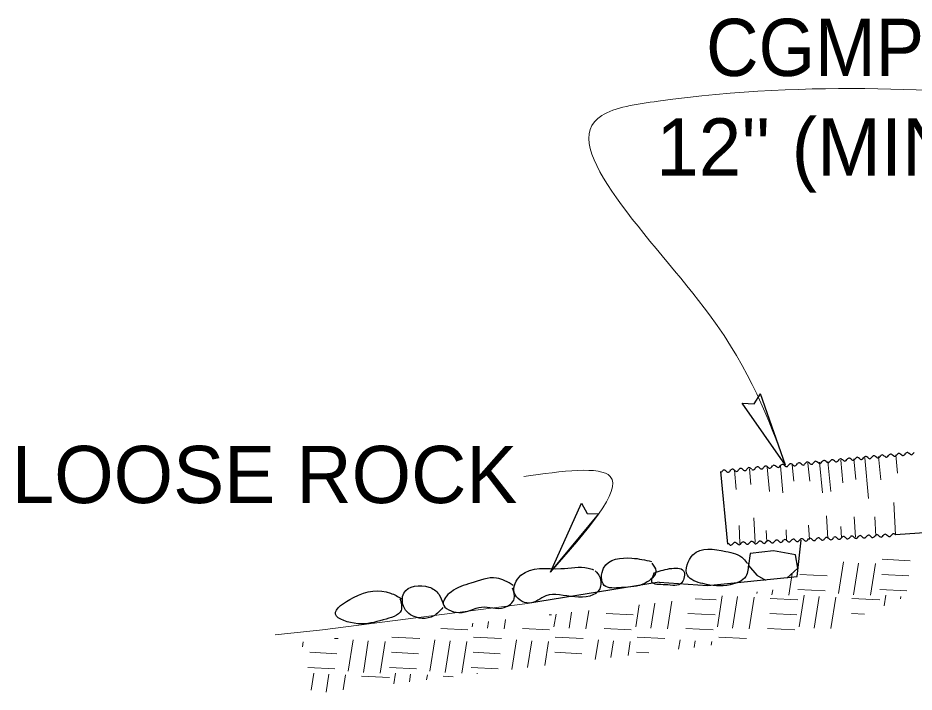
# Model space of a CAD drawing. Extents: x -120 to 879, y -38 to 233.
# Drawn here: x 695.85 to 716.22, y 94.9 to 110.22 of the extents above; entities that cross this region are included whole.
import ezdxf
from ezdxf.enums import TextEntityAlignment as Align

# ---------------------------------------------------------------- set-up
doc = ezdxf.new("R2010")
doc.units = 0
doc.header["$LTSCALE"] = 0.52
doc.layers.add('1', color=7, linetype='Continuous', lineweight=13)

msp = doc.modelspace()

# ---------------------------------------------------------------- linework, layer by layer
at = {"layer": '1', "lineweight": 25}
for p, q in [((713.3009, 100.0542), (712.7313, 101.6762)), ((713.3009, 100.0542), (712.315, 101.4624)), ((715.0705, 100.2202), (715.0847, 100.2373)), ((715.1652, 100.2292), (715.148, 100.2433)), ((715.1822, 100.215), (715.1652, 100.2292)), ((715.2456, 100.2211), (715.2597, 100.2382)), ((715.2597, 100.2382), (715.2739, 100.2553)), ((715.3543, 100.2472), (715.3372, 100.2613)), ((715.3715, 100.2331), (715.3543, 100.2472)), ((715.4348, 100.2391), (715.449, 100.2562)), ((715.449, 100.2562), (715.4631, 100.2733)), ((715.5436, 100.2652), (715.5264, 100.2793)), ((715.5607, 100.2511), (715.5436, 100.2652)), ((715.624, 100.2572), (715.6382, 100.2742)), ((715.6382, 100.2742), (715.6523, 100.2913)), ((715.7328, 100.2832), (715.7157, 100.2974)), ((715.7499, 100.2692), (715.7328, 100.2832)), ((715.8132, 100.2752), (715.8274, 100.2922)), ((715.8274, 100.2922), (715.8415, 100.3094)), ((715.922, 100.3013), (715.9049, 100.3154)), ((715.9391, 100.2872), (715.922, 100.3013)), ((716.0025, 100.2932), (716.0166, 100.3103)), ((716.0166, 100.3103), (716.0308, 100.3274)), ((716.1112, 100.3193), (716.0941, 100.3335)), ((716.1283, 100.3052), (716.1112, 100.3193)), ((716.1917, 100.3113), (716.2058, 100.3283)), ((716.2058, 100.3283), (716.22, 100.3455)), ((712.8945, 100.0127), (712.8774, 100.0269)), ((712.9892, 100.0217), (713.0032, 100.0389)), ((713.0838, 100.0307), (713.0666, 100.0449)), ((713.1008, 100.0167), (713.0838, 100.0308)), ((713.1642, 100.0227), (713.1783, 100.0398)), ((713.1783, 100.0398), (713.1925, 100.0569)), ((713.273, 100.0488), (713.2558, 100.063)), ((713.2901, 100.0347), (713.273, 100.0488)), ((713.3534, 100.0408), (713.3676, 100.0578)), ((713.3676, 100.0578), (713.3818, 100.075)), ((713.4622, 100.0668), (713.4451, 100.081)), ((713.4793, 100.0528), (713.4622, 100.0668)), ((713.5427, 100.0588), (713.5567, 100.0758)), ((713.5567, 100.0758), (713.5709, 100.093)), ((713.6514, 100.0849), (713.6342, 100.099)), ((713.6685, 100.0707), (713.6514, 100.0849)), ((713.7318, 100.0767), (713.746, 100.0939)), ((713.746, 100.0939), (713.7602, 100.111)), ((713.8406, 100.1029), (713.8235, 100.1171)), ((713.8578, 100.0887), (713.8406, 100.1029)), ((713.9211, 100.0948), (713.9352, 100.1119)), ((713.9352, 100.1119), (713.9493, 100.1291)), ((714.0298, 100.121), (714.0127, 100.1351)), ((714.0469, 100.1068), (714.0298, 100.121)), ((714.1103, 100.1128), (714.1244, 100.13)), ((714.1244, 100.13), (714.1386, 100.1471)), ((714.2191, 100.139), (714.2019, 100.1532)), ((714.2362, 100.1248), (714.2191, 100.139)), ((714.2995, 100.1309), (714.3137, 100.148)), ((714.3137, 100.148), (714.3278, 100.1652)), ((714.4082, 100.157), (714.3912, 100.1712)), ((714.4254, 100.1429), (714.4082, 100.157)), ((714.4887, 100.1489), (714.5028, 100.1661)), ((714.5028, 100.1661), (714.517, 100.1832)), ((714.5975, 100.1751), (714.5803, 100.1892)), ((714.6146, 100.1609), (714.5975, 100.1751)), ((714.6779, 100.167), (714.6921, 100.1841)), ((714.6921, 100.1841), (714.7062, 100.2012)), ((714.7867, 100.1931), (714.7696, 100.2073)), ((714.8038, 100.179), (714.7867, 100.1931)), ((714.8672, 100.185), (714.8813, 100.2021)), ((714.8813, 100.2021), (714.8954, 100.2193)), ((714.9759, 100.2112), (714.9588, 100.2253)), ((714.993, 100.197), (714.9759, 100.2112)), ((715.0564, 100.203), (715.0705, 100.2202)), ((711.9837, 98.2652), (711.8269, 99.911)), ((711.8397, 99.8964), (711.8538, 99.9136)), ((711.8538, 99.9136), (711.868, 99.9307)), ((711.9484, 99.9226), (711.9313, 99.9368)), ((711.9656, 99.9084), (711.9484, 99.9226)), ((712.0289, 99.9145), (712.0431, 99.9316)), ((712.0431, 99.9316), (712.0572, 99.9487)), ((712.1377, 99.9406), (712.1205, 99.9547)), ((712.1547, 99.9265), (712.1377, 99.9406)), ((712.2181, 99.9325), (712.2323, 99.9497)), ((712.2323, 99.9497), (712.2464, 99.9667)), ((712.3268, 99.9587), (712.3098, 99.9727)), ((712.344, 99.9445), (712.3268, 99.9587)), ((712.4073, 99.9506), (712.4215, 99.9677)), ((712.4215, 99.9677), (712.4356, 99.9847)), ((712.5161, 99.9767), (712.499, 99.9908)), ((712.5332, 99.9626), (712.5161, 99.9767)), ((712.5966, 99.9686), (712.6107, 99.9857)), ((712.6107, 99.9857), (712.6248, 100.0028)), ((712.7053, 99.9947), (712.6882, 100.0088)), ((712.7224, 99.9806), (712.7053, 99.9947)), ((712.7858, 99.9866), (712.7999, 100.0037)), ((712.7999, 100.0037), (712.8141, 100.0208)), ((712.9117, 99.9986), (712.8945, 100.0127)), ((712.975, 100.0047), (712.9892, 100.0217)), ((707.9527, 97.6297), (708.6595, 99.1966)), ((707.9527, 97.6297), (709.056, 98.9478)), ((714.0925, 98.3792), (714.076, 98.3941)), ((714.1874, 98.3844), (714.2022, 98.4009)), ((714.2822, 98.3896), (714.2658, 98.4044)), ((714.3623, 98.3782), (714.3772, 98.3947)), ((714.3772, 98.3947), (714.392, 98.4112)), ((714.4721, 98.3998), (714.4556, 98.4147)), ((714.4886, 98.385), (714.4721, 98.3998)), ((714.5522, 98.3884), (714.567, 98.4049)), ((714.567, 98.4049), (714.5818, 98.4215)), ((714.6619, 98.4101), (714.6453, 98.4249)), ((714.6784, 98.3952), (714.6619, 98.4101)), ((714.7419, 98.3987), (714.7568, 98.4153)), ((714.7568, 98.4153), (714.7716, 98.4317)), ((714.8517, 98.4203), (714.8352, 98.4352)), ((714.8682, 98.4055), (714.8517, 98.4203)), ((714.9317, 98.4089), (714.9466, 98.4255)), ((714.9466, 98.4255), (714.9614, 98.442)), ((715.0415, 98.4306), (715.0249, 98.4454)), ((715.058, 98.4158), (715.0415, 98.4306)), ((715.1216, 98.4192), (715.1363, 98.4357)), ((715.1363, 98.4357), (715.1512, 98.4522)), ((715.2312, 98.4408), (715.2147, 98.4557)), ((715.2478, 98.4261), (715.2312, 98.4409)), ((715.3113, 98.4295), (715.3262, 98.446)), ((715.3262, 98.446), (715.341, 98.4625)), ((715.4211, 98.4512), (715.4046, 98.466)), ((715.4376, 98.4363), (715.4211, 98.4512)), ((715.5012, 98.4398), (715.516, 98.4562)), ((715.516, 98.4562), (715.5308, 98.4728)), ((715.6108, 98.4614), (715.5943, 98.4762)), ((715.6274, 98.4466), (715.6108, 98.4614)), ((715.6909, 98.45), (715.7057, 98.4665)), ((715.7057, 98.4665), (715.7206, 98.4831)), ((715.8007, 98.4717), (715.7842, 98.4865)), ((712.0047, 98.2664), (711.9882, 98.2812)), ((712.0213, 98.2516), (712.0047, 98.2664)), ((712.0847, 98.255), (712.0996, 98.2715)), ((712.0996, 98.2715), (712.1144, 98.288)), ((712.1945, 98.2767), (712.178, 98.2915)), ((712.211, 98.2618), (712.1945, 98.2767)), ((712.2746, 98.2652), (712.2894, 98.2818)), ((712.2894, 98.2818), (712.3043, 98.2983)), ((712.3843, 98.2869), (712.3678, 98.3017)), ((712.4008, 98.2721), (712.3843, 98.2869)), ((712.4644, 98.2755), (712.4792, 98.2921)), ((712.4792, 98.2921), (712.494, 98.3086)), ((712.5741, 98.2972), (712.5576, 98.312)), ((712.5907, 98.2823), (712.5741, 98.2972)), ((712.6542, 98.2857), (712.669, 98.3023)), ((712.669, 98.3023), (712.6838, 98.3188)), ((712.7639, 98.3074), (712.7474, 98.3222)), ((712.7804, 98.2926), (712.7639, 98.3074)), ((712.844, 98.2961), (712.8588, 98.3126)), ((712.8588, 98.3126), (712.8737, 98.3291)), ((712.9537, 98.3177), (712.9372, 98.3325)), ((712.9702, 98.3029), (712.9537, 98.3178)), ((713.0337, 98.3063), (713.0486, 98.3228)), ((713.0486, 98.3228), (713.0634, 98.3393)), ((713.1435, 98.328), (713.127, 98.3428)), ((713.16, 98.3132), (713.1435, 98.328)), ((713.2236, 98.3166), (713.2384, 98.3331)), ((713.2384, 98.3331), (713.2532, 98.3497)), ((713.3333, 98.3383), (713.3167, 98.3531)), ((713.3498, 98.3234), (713.3333, 98.3383)), ((713.4133, 98.3268), (713.4282, 98.3433)), ((713.4282, 98.3433), (713.443, 98.3599)), ((713.5231, 98.3485), (713.5066, 98.3633)), ((713.5396, 98.3337), (713.5231, 98.3485)), ((713.6032, 98.3371), (713.618, 98.3537)), ((713.618, 98.3537), (713.6328, 98.3702)), ((713.7129, 98.3588), (713.6963, 98.3736)), ((713.7294, 98.3439), (713.7129, 98.3588)), ((713.793, 98.3473), (713.8077, 98.3639)), ((713.8077, 98.3639), (713.8226, 98.3804)), ((713.9027, 98.369), (713.8862, 98.3838)), ((713.9192, 98.3542), (713.9027, 98.369)), ((713.9828, 98.3577), (713.9976, 98.3742)), ((713.9976, 98.3742), (714.0124, 98.3907)), ((714.109, 98.3645), (714.0925, 98.3793)), ((714.1726, 98.3679), (714.1874, 98.3844)), ((714.2988, 98.3747), (714.2822, 98.3896)), ((710.4233, 97.3954), (707.4358, 96.9171))]:
    msp.add_line(p, q, dxfattribs=at)
at = {"layer": '1'}
for p, q in [((715.4628, 99.7212), (715.4122, 100.2527)), ((715.8445, 99.8752), (715.8049, 100.2902)), ((713.239, 99.4267), (713.1806, 100.04)), ((713.4832, 99.6956), (713.448, 100.0655)), ((713.8473, 99.6908), (713.8083, 100.0998)), ((714.135, 99.4258), (714.0684, 100.1247)), ((714.3254, 99.4559), (714.2599, 100.1429)), ((714.6033, 99.6527), (714.5538, 100.1709)), ((714.8939, 99.731), (714.8493, 100.1991)), ((715.1862, 99.2999), (715.0983, 100.2228)), ((712.1767, 99.5048), (712.1352, 99.9404)), ((712.5108, 99.6192), (712.477, 99.973)), ((712.9366, 99.4574), (712.8837, 100.0117)), ((715.7607, 99.2108), (715.8007, 98.4717)), ((712.5745, 98.8637), (712.6051, 98.2988)), ((714.2296, 98.9072), (714.2577, 98.3882)), ((714.8605, 98.8822), (714.8854, 98.4222)), ((715.3288, 98.8822), (715.3523, 98.4474)), ((712.2406, 98.6864), (712.2626, 98.2803)), ((713.8214, 98.6926), (713.8391, 98.3656)), ((714.5583, 98.664), (714.5723, 98.4052)), ((712.8565, 98.5719), (712.8705, 98.3132)), ((713.3102, 98.5877), (713.3237, 98.3377)), ((714.5027, 97.1411), (714.6154, 97.8597)), ((714.8459, 97.1132), (714.9586, 97.8319)), ((715.2267, 97.1007), (715.3393, 97.8193)), ((715.4937, 97.9181), (716.1274, 97.885)), ((713.3692, 97.1007), (713.4465, 97.5934)), ((713.6266, 97.5732), (714.2422, 97.5415)), ((715.484, 97.5732), (716.0996, 97.5415)), ((712.6453, 97.1411), (712.651, 97.1776)), ((712.9885, 97.1132), (713.0062, 97.2262)), ((713.5807, 97.2313), (714.1963, 97.1996)), ((715.4382, 97.2313), (716.0537, 97.1996)), ((711.2447, 97.0229), (711.7233, 96.9979)), ((711.7492, 96.3821), (711.8603, 97.0906)), ((712.0924, 96.3542), (712.2051, 97.0729)), ((712.4732, 96.3417), (712.5858, 97.0603)), ((712.9471, 97.031), (713.5807, 96.9979)), ((713.6066, 96.3821), (713.7193, 97.1007)), ((713.9498, 96.3542), (714.0625, 97.0729)), ((714.3309, 96.3436), (714.4432, 97.0603)), ((714.8045, 97.031), (715.4382, 96.9979)), ((715.5392, 96.8619), (715.5767, 97.1007)), ((715.9119, 97.0217), (715.9199, 97.0729)), ((709.8918, 96.3821), (709.9703, 96.8828)), ((710.235, 96.3542), (710.3239, 96.9217)), ((710.6157, 96.3417), (710.7134, 96.9645)), ((707.9215, 96.6575), (707.9807, 96.6544)), ((708.0343, 96.3821), (708.0802, 96.6749)), ((708.3776, 96.3542), (708.4339, 96.7138)), ((708.7583, 96.3417), (708.8234, 96.7567)), ((709.2225, 96.6861), (709.8381, 96.6544)), ((711.0799, 96.6861), (711.6955, 96.6544)), ((712.9373, 96.6861), (713.5529, 96.6544)), ((714.7948, 96.6861), (715.0936, 96.6707)), ((706.1769, 96.3821), (706.1902, 96.4671)), ((706.5202, 96.3542), (706.5439, 96.506)), ((706.9009, 96.3417), (706.9334, 96.5488)), ((705.4618, 96.3442), (706.0774, 96.3125)), ((707.3193, 96.3442), (707.9348, 96.3125)), ((709.1767, 96.3442), (709.7922, 96.3125)), ((711.0341, 96.3442), (711.6497, 96.3125)), ((712.8915, 96.3442), (713.5071, 96.3125)), ((702.3177, 95.9259), (702.3361, 96.0433)), ((703.046, 96.1213), (703.1255, 96.1172)), ((703.3582, 95.3732), (703.4709, 96.0918)), ((703.7014, 95.3454), (703.8141, 96.0641)), ((704.0822, 95.3328), (704.1948, 96.0515)), ((704.3492, 96.1502), (704.9829, 96.1172)), ((705.2156, 95.3732), (705.3283, 96.0918)), ((705.5588, 95.3454), (705.6715, 96.0641)), ((705.9396, 95.3328), (706.0522, 96.0515)), ((706.2067, 96.1502), (706.8403, 96.1172)), ((707.0794, 95.4141), (707.1857, 96.0918)), ((707.4338, 95.4571), (707.5289, 96.0641)), ((707.8239, 95.5044), (707.9097, 96.0515)), ((708.0641, 96.1502), (708.6977, 96.1172)), ((708.9728, 95.6437), (709.0432, 96.0918)), ((709.3272, 95.6868), (709.3863, 96.0641)), ((709.7173, 95.7341), (709.7671, 96.0515)), ((709.9215, 96.1502), (710.5552, 96.1172)), ((710.8663, 95.8734), (710.9006, 96.0918)), ((711.2206, 95.9164), (711.2437, 96.0641)), ((711.6107, 95.9637), (711.6245, 96.0515)), ((711.7789, 96.1502), (712.4126, 96.1172)), ((702.4821, 95.8053), (703.0977, 95.7737)), ((704.3395, 95.8053), (704.9551, 95.7737)), ((706.1969, 95.8053), (706.8125, 95.7737)), ((708.0543, 95.8053), (708.6699, 95.7737)), ((709.9117, 95.8053), (710.1877, 95.7912)), ((702.4362, 95.4634), (703.0518, 95.4317)), ((704.2937, 95.4634), (704.9092, 95.4317)), ((706.1511, 95.4634), (706.7667, 95.4317)), ((702.5138, 94.9443), (702.5748, 95.3328)), ((702.8547, 94.9017), (702.918, 95.3051)), ((703.2449, 94.949), (703.2987, 95.2925)), ((703.66, 95.2632), (704.2937, 95.2301)), ((704.3939, 95.0884), (704.4322, 95.3328)), ((704.7482, 95.1313), (704.7754, 95.3051)), ((705.1383, 95.1787), (705.1562, 95.2925)), ((705.5174, 95.2632), (705.7393, 95.2516)), ((706.2873, 95.3181), (706.2897, 95.3328))]:
    msp.add_line(p, q, dxfattribs=at)
at = {"layer": '1', "lineweight": 25}
for points in [[(712.315, 101.4624), (712.5854, 101.4532), (712.7313, 101.6762)], [(740.4171, 100.6242), (735.3982, 100.1458), (730.8573, 99.7871), (725.8384, 99.3088), (720.9391, 98.8304), (715.8007, 98.4717)], [(708.6595, 99.1966), (708.7898, 98.9593), (709.056, 98.9478)], [(710.4233, 97.3954), (711.5239, 97.3211), (713.5626, 97.5252), (713.6499, 98.3553)], [(713.3256, 97.491), (713.5778, 97.7182), (713.5274, 98.0212), (713.0228, 98.1095), (712.493, 98.0464), (712.4552, 97.7813), (712.6444, 97.5541), (712.8462, 97.4405)]]:
    msp.add_lwpolyline(points, dxfattribs=at)
at = {"layer": '1'}
msp.add_lwpolyline([(707.4358, 96.9171), (702.7755, 96.3192), (701.7, 96.1996)], dxfattribs=at)
at = {"layer": '1', "lineweight": 25}
for centre, start, end in [((714.9301, 100.1906), 50.44473, 140.44061), ((715.1194, 100.2086), 50.44473, 140.44061), ((715.3086, 100.2266), 50.44473, 140.44061), ((715.4001, 100.2678), 230.44383, 320.43936), ((715.4978, 100.2447), 50.44473, 140.44061), ((715.5893, 100.2858), 230.44383, 320.43936), ((715.687, 100.2627), 50.44473, 140.44061), ((715.7786, 100.3038), 230.44383, 320.43936), ((715.8762, 100.2807), 50.44473, 140.44061), ((715.9678, 100.3219), 230.44383, 320.43936), ((716.0654, 100.2988), 50.44473, 140.44061), ((716.157, 100.3399), 230.44383, 320.43936), ((712.8487, 99.9922), 50.44473, 140.44061), ((713.038, 100.0102), 50.44473, 140.44061), ((713.2272, 100.0283), 50.44473, 140.44061), ((713.3187, 100.0694), 230.44383, 320.43936), ((713.4164, 100.0463), 50.44473, 140.44061), ((713.508, 100.0874), 230.44383, 320.43936), ((713.6056, 100.0643), 50.44473, 140.44061), ((713.6972, 100.1055), 230.44383, 320.43936), ((713.7948, 100.0824), 50.44473, 140.44061), ((713.8864, 100.1235), 230.44383, 320.43936), ((713.9841, 100.1004), 50.44473, 140.44061), ((714.0756, 100.1415), 230.44383, 320.43936), ((714.1733, 100.1184), 50.44473, 140.44061), ((714.2648, 100.1596), 230.44383, 320.43936), ((714.3625, 100.1365), 50.44473, 140.44061), ((714.454, 100.1776), 230.44383, 320.43936), ((714.5517, 100.1545), 50.44473, 140.44061), ((714.6433, 100.1956), 230.44383, 320.43936), ((714.7409, 100.1725), 50.44473, 140.44061), ((714.8325, 100.2137), 230.44383, 320.43936), ((715.0217, 100.2317), 230.44383, 320.43936), ((715.2109, 100.2497), 230.44383, 320.43936), ((711.9027, 99.902), 50.44473, 140.44061), ((711.9942, 99.9431), 230.44383, 320.43936), ((712.0919, 99.9201), 50.44473, 140.44061), ((712.1834, 99.9612), 230.44383, 320.43936), ((712.2811, 99.9381), 50.44473, 140.44061), ((712.3726, 99.9792), 230.44383, 320.43936), ((712.4703, 99.9561), 50.44473, 140.44061), ((712.5619, 99.9972), 230.44383, 320.43936), ((712.6595, 99.9742), 50.44473, 140.44061), ((712.7511, 100.0153), 230.44383, 320.43936), ((712.9403, 100.0333), 230.44383, 320.43936), ((713.1295, 100.0513), 230.44383, 320.43936), ((713.8561, 98.3504), 48.09582, 138.0917), ((714.0459, 98.3606), 48.09582, 138.0917), ((714.2357, 98.3709), 48.09582, 138.0917), ((714.4255, 98.3812), 48.09582, 138.0917), ((714.6153, 98.3914), 48.09582, 138.0917), ((714.7085, 98.4287), 228.09492, 318.09044), ((714.8051, 98.4017), 48.09582, 138.0917), ((714.8983, 98.439), 228.09492, 318.09044), ((714.9949, 98.4119), 48.09582, 138.0917), ((715.0881, 98.4493), 228.09492, 318.09044), ((715.1847, 98.4222), 48.09582, 138.0917), ((715.2779, 98.4595), 228.09492, 318.09044), ((715.3745, 98.4325), 48.09582, 138.0917), ((715.4677, 98.4698), 228.09492, 318.09044), ((715.5643, 98.4427), 48.09582, 138.0917), ((715.6574, 98.4801), 228.09492, 318.09044), ((715.7541, 98.453), 48.09582, 138.0917), ((712.0513, 98.2851), 228.09492, 318.09044), ((712.1479, 98.258), 48.09582, 138.0917), ((712.2411, 98.2953), 228.09492, 318.09044), ((712.3377, 98.2682), 48.09582, 138.0917), ((712.4309, 98.3056), 228.09492, 318.09044), ((712.5275, 98.2785), 48.09582, 138.0917), ((712.6207, 98.3158), 228.09492, 318.09044), ((712.7173, 98.2888), 48.09582, 138.0917), ((712.8105, 98.3261), 228.09492, 318.09044), ((712.9071, 98.299), 48.09582, 138.0917), ((713.0003, 98.3364), 228.09492, 318.09044), ((713.0969, 98.3093), 48.09582, 138.0917), ((713.1901, 98.3466), 228.09492, 318.09044), ((713.2867, 98.3196), 48.09582, 138.0917), ((713.3799, 98.3569), 228.09492, 318.09044), ((713.4765, 98.3298), 48.09582, 138.0917), ((713.5697, 98.3672), 228.09492, 318.09044), ((713.6663, 98.3401), 48.09582, 138.0917), ((713.7595, 98.3774), 228.09492, 318.09044), ((713.9493, 98.3877), 228.09492, 318.09044), ((714.1391, 98.398), 228.09492, 318.09044), ((714.3289, 98.4082), 228.09492, 318.09044), ((714.5187, 98.4185), 228.09492, 318.09044)]:
    msp.add_arc(centre, 0.045, start, end, dxfattribs=at)
at = {"layer": '1'}
for points in [[(719.9517, 108.3466), (710.4049, 108.3293), (709.1212, 108.0043), (711.5691, 103.4718), (713.3003, 100.0536)], [(707.3462, 99.8011), (709.3141, 99.8011), (707.9517, 97.6298)]]:
    msp.add_spline(points, degree=3, dxfattribs=at)
at = {"layer": '1', "lineweight": 25}
for points in [[(712.4552, 97.8318), (712.3921, 97.5288), (712.0389, 97.3395), (711.4208, 97.3648), (711.0676, 97.5541), (711.1938, 98.0212), (711.938, 98.0969), (712.3417, 97.9327), (712.4299, 97.8192)], [(710.2602, 97.8318), (710.3486, 97.6551), (710.1089, 97.3773), (709.5665, 97.2763), (709.1754, 97.3268), (709.1628, 97.7182), (709.8062, 97.9454), (710.2477, 97.8697)], [(708.9736, 97.6551), (709.0745, 97.5162), (709.0745, 97.2511), (708.5068, 97.0618), (707.8509, 97.087), (707.4724, 96.9229), (707.1318, 97.1628), (707.2832, 97.5541), (708.1915, 97.7056), (708.8096, 97.7182), (708.9357, 97.6803)], [(710.2981, 97.6046), (710.6639, 97.7056), (710.9792, 97.6551), (710.9414, 97.39), (710.563, 97.3395), (710.2602, 97.4026), (710.3107, 97.6046)], [(707.1067, 97.3268), (706.7282, 97.491), (706.1479, 97.3773), (705.6938, 97.1753), (705.5172, 96.9102), (705.8704, 96.7083), (706.3876, 96.8345), (706.9048, 96.8219), (707.1318, 97.0239), (707.094, 97.2638)], [(704.5332, 97.0239), (704.5585, 96.7588), (704.1548, 96.5442), (703.5746, 96.4558), (703.07, 96.6704), (703.4737, 97.0492), (704.3188, 97.1502), (704.5711, 97.0239)], [(705.5046, 96.8219), (705.3027, 96.6326), (704.7729, 96.6578), (704.6342, 96.8092), (704.6216, 97.1502), (705.1893, 97.289), (705.4163, 97.1249), (705.5172, 96.9102)]]:
    msp.add_spline(points, degree=3, dxfattribs=at)

# ---------------------------------------------------------------- texts
at = {"layer": '1', "width": 0.95}
msp.add_text('CGMP', height=1.3, dxfattribs=at).set_placement((713.9692, 108.8997), align=Align.CENTER)
at = {"layer": '1'}
for s, p in [("12'' (MIN.)", (714.311, 106.6376)), ('LOOSE ROCK', (701.4538, 99.1957))]:
    msp.add_text(s, height=1.3, dxfattribs=at).set_placement(p, align=Align.CENTER)

doc.saveas('drawing.dxf')
